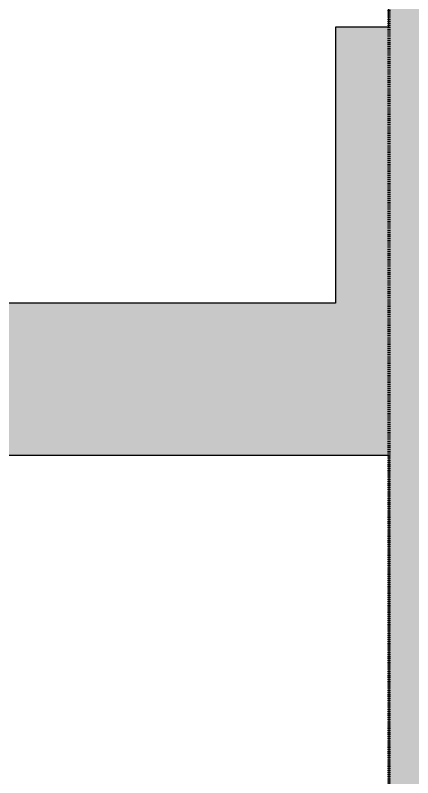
# Model space of a CAD drawing. Header units: inches. Extents: x -1176 to 1551, y -3558 to 978.
# Drawn here: x -47.4 to 4.9, y 501.3 to 601.5 of the extents above; entities that cross this region are included whole.
import ezdxf

# ---------------------------------------------------------------- set-up
doc = ezdxf.new("R2010")
doc.units = ezdxf.units.IN
doc.header["$MEASUREMENT"] = 0
doc.linetypes.add('Dash', pattern=[0.25, 0.125, -0.125])
for name, color, linetype, lineweight in [('A-ANNO-MATC', 214, 'Dash', 140), ('A-WALL', 113, 'Continuous', 18), ('A-WALL-PATT', 111, 'Continuous', 18)]:
    doc.layers.add(name, color=color, linetype=linetype, lineweight=lineweight)

msp = doc.modelspace()

# ---------------------------------------------------------------- hatches: boundary and pattern name
at = {"layer": 'A-WALL-PATT', "lineweight": 9}
h = msp.add_hatch(color=7, dxfattribs=at)
h.paths.add_polyline_path([(1.72, -1.17), (18.22, -1.17), (18.22, 116.22), (1.72, 116.22), (1.72, 47.47)], flags=0)
h.paths.add_polyline_path([(1.72, 154.72), (18.22, 154.72), (18.22, 335.37), (1.72, 335.37), (1.72, 190.5)], flags=0)
h.paths.add_polyline_path([(1.72, 388.37), (18.22, 388.37), (18.22, 814.52), (1.72, 814.52), (1.72, 424.34)], flags=0)
msp.add_hatch(color=7, dxfattribs=at).paths.add_polyline_path([(-5.28, 563.68), (1.72, 563.68), (1.72, 599.96), (-5.28, 599.96), (-5.28, 580.23)], flags=0)
h = msp.add_hatch(color=7, dxfattribs=at)
h.paths.add_polyline_path([(-344.96, 543.68), (-319.93, 543.68), (-319.93, 563.68), (-377.56, 563.68), (-377.56, 543.68), (-358.96, 543.68)], flags=0)
h.paths.add_polyline_path([(-196.3, 543.68), (-196.3, 563.68), (-253.93, 563.68), (-253.93, 543.68), (-213.72, 543.68)], flags=0)
h.paths.add_polyline_path([(1.72, 543.68), (1.72, 563.68), (-53.53, 563.68), (-53.53, 543.68), (-4.41, 543.68)], flags=0)
h.paths.add_polyline_path([(-152.07, 543.68), (-97.77, 543.68), (-97.77, 563.68), (-152.07, 563.68)], flags=0)
h.paths.add_polyline_path([(-473.09, 543.68), (-421.79, 543.68), (-421.79, 563.68), (-473.09, 563.68)], flags=0)
h.paths.add_polyline_path([(-517.32, 543.68), (-517.32, 563.68), (-590.07, 563.68), (-590.07, 543.68), (-521.59, 543.68)], flags=0)

# ---------------------------------------------------------------- linework, layer by layer
at = {"layer": 'A-ANNO-MATC'}
msp.add_line((1.72, 857.52), (1.72, -90.48), dxfattribs=at)
at = {"layer": 'A-WALL', "color": 8, "lineweight": 30}
for p, q in [((1.72, 599.96), (1.72, 838.52)), ((-5.28, 599.96), (-5.28, 563.68)), ((1.72, 599.96), (-5.28, 599.96)), ((-5.28, 563.68), (-53.53, 563.68)), ((-53.53, 543.68), (1.72, 543.68)), ((1.72, 543.68), (1.72, 330.78))]:
    msp.add_line(p, q, dxfattribs=at)

doc.saveas('drawing.dxf')
